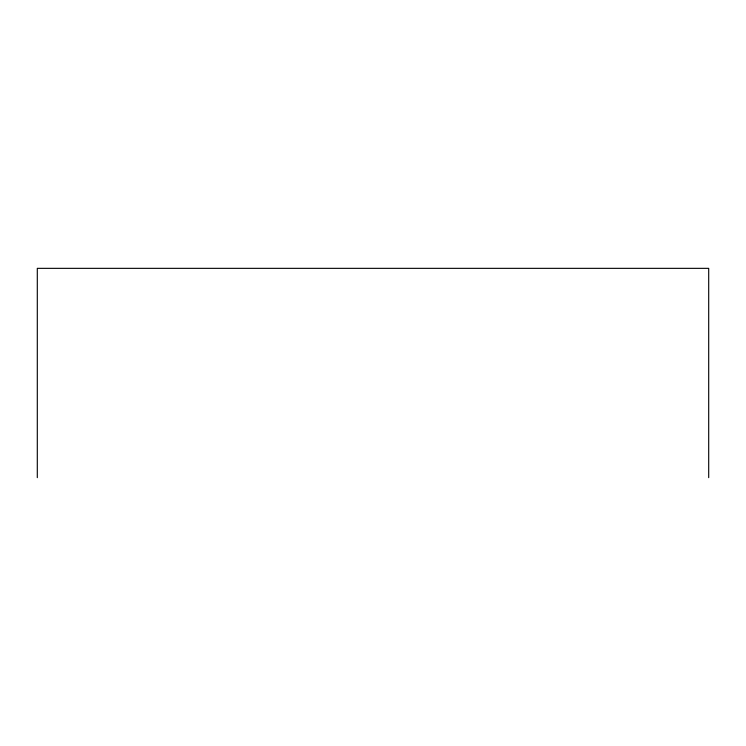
<?xml version="1.0" encoding="UTF-8"?>
<svg xmlns="http://www.w3.org/2000/svg" width="746" height="746" viewBox="0 0 746 746"><rect width="100%" height="100%" fill="white"/><g stroke="black" fill="none" stroke-linecap="round" stroke-linejoin="round"><path stroke-width="1.12" d="M708.7 477.654L708.7 268.346L37.3 268.346L37.3 477.654"/></g></svg>
